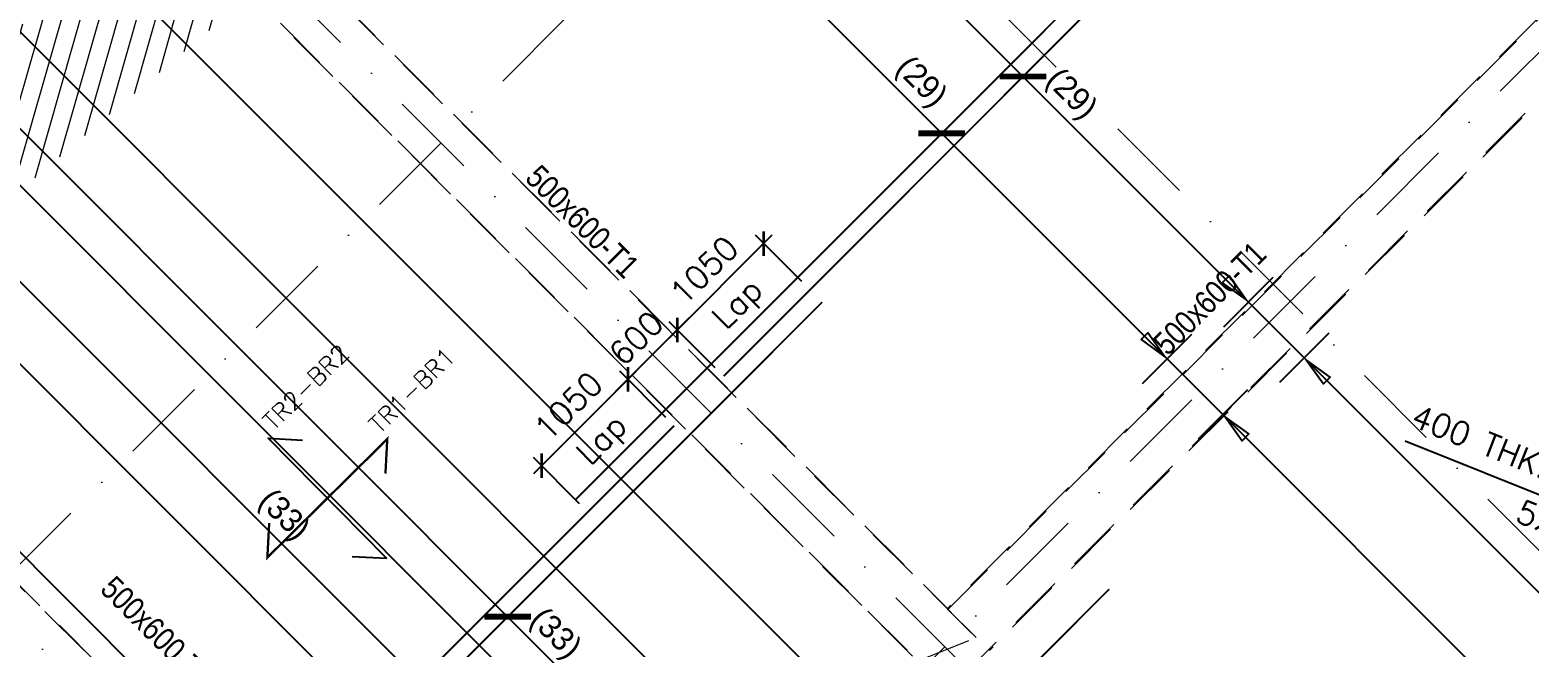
# Model space of a CAD drawing. Extents: x 660761725 to 1323371458, y 2734871439 to 5470067957.
# Drawn here: x 661301714 to 661314601, y 2735039163 to 2735044466 of the extents above; entities that cross this region are included whole.
import ezdxf

# ---------------------------------------------------------------- set-up
doc = ezdxf.new("R2010")
doc.units = 0
for name, pattern in [('AXES', [1.95, 1.2, -0.25, 0.25, -0.25]), ('Hidden', [714.375, 476.25, -238.125]), ('sbp_axis_short', [10, 5, -2.5, 0, -2.5])]:
    doc.linetypes.add(name, pattern=pattern)
doc.layers.add('A-DETL', color=5, linetype='Continuous', lineweight=9, true_color=0x0000ff)
for name, color, linetype, lineweight in [('A-FLOR-PATT', 7, 'Continuous', 15), ('S-ARROW', 8, 'Continuous', 13), ('S-BEAM-IDEN', 2, 'Continuous', 9), ('S-GRID', 7, 'Continuous', 9)]:
    doc.layers.add(name, color=color, linetype=linetype, lineweight=lineweight)
for name, color, linetype in [('S-AXIS', 20, 'AXES'), ('S-HATCH', 9, 'Continuous'), ('S-RBAR-T16', 201, 'Continuous'), ('S-RBAR-T20', 10, 'Continuous'), ('S-RDIMO', 8, 'Continuous'), ('S-TXT', 3, 'Continuous')]:
    doc.layers.add(name, color=color, linetype=linetype)
doc.styles.add('Arial Narrow_1', font='ARIALN.TTF', dxfattribs={"height": 199.9999999999998})
doc.styles.add('ROMANS', font='romans.shx')
doc.dimstyles.new('S-DIMI-100', dxfattribs={"dimscale": 100, "dimtxt": 2, "dimasz": 1.5, "dimexe": 1, "dimexo": 1, "dimgap": 1, "dimtad": 1, "dimdec": 0, "dimzin": 12, "dimdsep": 46, "dimtxsty": 'ROMANS', "dimblk": 'ARCHTICK', "dimcen": 0.09, "dimdle": 1, "dimclrd": 8, "dimclre": 8, "dimclrt": 4, "dimadec": 0, "dimazin": 3, "dimtfac": 1, "dimtdec": 0, "dimtix": 1, "dimtmove": 1, "dimatfit": 3, "dimtolj": 1, "dimtzin": 0, "dimarcsym": 0})
doc.dimstyles.new('S-DIMI-20', dxfattribs={"dimscale": 20, "dimtxt": 2, "dimasz": 1.5, "dimexe": 1, "dimexo": 1, "dimgap": 1, "dimtad": 1, "dimdec": 0, "dimzin": 12, "dimdsep": 46, "dimtxsty": 'ROMANS', "dimblk": 'ARCHTICK', "dimcen": 0.09, "dimdle": 1, "dimclrd": 8, "dimclre": 8, "dimclrt": 4, "dimadec": 0, "dimazin": 3, "dimtfac": 1, "dimtdec": 0, "dimtix": 1, "dimtmove": 1, "dimatfit": 3, "dimtolj": 1, "dimtzin": 0, "dimarcsym": 0})
pattern_1 = [(74.99999999999999, (0, 0), (-153.3407249233896, 41.08752341002518), [])]

# ---------------------------------------------------------------- blocks, each defined once
blk = doc.blocks.new('I am… All Range.')
at = {"layer": 'S-GRID', "color": 8, "linetype": 'sbp_axis_short', "lineweight": 13, "ltscale": 150}
for p, q in [((662613679.1571203, 2734523360.248725), (662679782.7279356, 2734589463.81954)), ((662618010.1861551, 2734519029.21969), (662684113.7569702, 2734585132.790505)), ((662625330.4193549, 2734550528.670175), (662653950.0332651, 2734521909.056264)), ((662622360.5708737, 2734547558.821693), (662650980.3147497, 2734518939.077817)), ((662618471.4835767, 2734543669.734396), (662647091.3762469, 2734515049.841725))]:
    blk.add_line(p, q, dxfattribs=at)
blk = doc.blocks.new('_ARCHTICK')
at = {"color": 0, "linetype": 'ByBlock', "const_width": 0.15}
blk.add_lwpolyline([(-0.5, -0.5), (0.5, 0.5)], dxfattribs=at)
blk = doc.blocks.new('*D138')
at = {"layer": 'S-RBAR-T16', "color": 8, "lineweight": -2, "transparency": 16777216}
for p, q in [((661308092.0290602, 2735042701.639971), (661307208.1453599, 2735041817.756718)), ((661308348.4058905, 2735042303.841619), (661307950.607704, 2735042701.640007)), ((661307605.9437699, 2735041561.379498), (661307208.1453956, 2735041959.178074))]:
    blk.add_line(p, q, dxfattribs=at)
at = {"layer": 'S-RBAR-T16', "color": 8, "lineweight": -2, "transparency": 16777216, "xscale": 150, "yscale": 150, "zscale": 150}
for p, rotation in [((661308021.3183643, 2735042630.929311), 44.99998551098049), ((661307278.8560559, 2735041888.467378), 224.9999855109805)]:
    blk.add_blockref('_ARCHTICK', p, dxfattribs=dict(at, rotation=rotation))
at = {"layer": 'S-RBAR-T16', "color": 4, "transparency": 16777216, "char_height": 200, "attachment_point": 5, "rotation": 44.999985510980515, "style": 'ROMANS'}
for s, insert in [('\\A1;1050', (661307508.6658899, 2735042401.119737)), ('\\A1;Lap', (661307815.0787508, 2735042094.70672))]:
    blk.add_mtext(s, dxfattribs=dict(at, insert=insert))
blk = doc.blocks.new('*D139')
at = {"layer": 'S-RBAR-T16', "color": 8, "lineweight": -2, "transparency": 16777216}
for p, q in [((661306925.3028713, 2735041534.913782), (661306041.4191712, 2735040651.030529)), ((661307181.6797024, 2735041137.115429), (661306783.8815151, 2735041534.913817)), ((661306439.2175826, 2735040394.653308), (661306041.419207, 2735040792.451885))]:
    blk.add_line(p, q, dxfattribs=at)
at = {"layer": 'S-RBAR-T16', "color": 8, "lineweight": -2, "transparency": 16777216, "xscale": 150, "yscale": 150, "zscale": 150}
for p, rotation in [((661306854.5921754, 2735041464.203122), 44.99998551098049), ((661306112.1298672, 2735040721.741189), 224.9999855109805)]:
    blk.add_blockref('_ARCHTICK', p, dxfattribs=dict(at, rotation=rotation))
at = {"layer": 'S-RBAR-T16', "color": 4, "transparency": 16777216, "char_height": 200, "attachment_point": 5, "rotation": 44.999985510980515, "style": 'ROMANS'}
for s, insert in [('\\A1;1050', (661306341.939701, 2735041234.393548)), ('\\A1;Lap', (661306648.352562, 2735040927.980531))]:
    blk.add_mtext(s, dxfattribs=dict(at, insert=insert))
blk = doc.blocks.new('*D140')
at = {"layer": 'S-RBAR-T16', "color": 8, "lineweight": -2, "transparency": 16777216}
for p, q in [((661307278.856162, 2735041888.467272), (661307384.922206, 2735041994.533262)), ((661307278.856162, 2735041888.467272), (661306854.5919863, 2735041464.203311)), ((661307605.9437699, 2735041561.379498), (661307208.1455016, 2735041959.177968)), ((661307181.6797024, 2735041137.115429), (661306783.881326, 2735041534.914007)), ((661306854.5919863, 2735041464.203311), (661306748.5259424, 2735041358.137321))]:
    blk.add_line(p, q, dxfattribs=at)
at = {"layer": 'S-RBAR-T16', "color": 8, "lineweight": -2, "transparency": 16777216, "xscale": 150, "yscale": 150, "zscale": 150}
for p, rotation in [((661307278.856162, 2735041888.467272), 224.9999855109805), ((661306854.5919863, 2735041464.203311), 44.99998551098052)]:
    blk.add_blockref('_ARCHTICK', p, dxfattribs=dict(at, rotation=rotation))
at = {"layer": 'S-RBAR-T16', "color": 4, "transparency": 16777216, "insert": (661306925.3027537, 2735041817.756683), "char_height": 200, "attachment_point": 5, "rotation": 44.999985510980515, "style": 'ROMANS'}
blk.add_mtext('\\A1;600', dxfattribs=at)
blk = doc.blocks.new('cadf_04')
at = {"color": 8, "const_width": 0.5000000000000002}
blk.add_lwpolyline([(1.414213560521603, 1.414213564246893), (-1.414213556796312, -1.414213556796312)], dxfattribs=at)
blk = doc.blocks.new('CADF_02')
at = {"color": 0}
blk.add_lwpolyline([(0, 0), (2.5, -0.4166666679084301), (2.5, 0.4166666679084301)], close=True, dxfattribs=at)
blk = doc.blocks.new('cadf_03')
at = {"color": 8}
blk.add_lwpolyline([(-3.725290298461914e-09, 2.99999999627471), (3.725290298461914e-09, -3.000000007450581)], dxfattribs=at)
blk.add_blockref('CADF_02', (0.2513523101806641, 0), dxfattribs=at)
blk = doc.blocks.new('I am… Atomic.')
at = {"layer": 'A-FLOR-PATT', "transparency": 33554600}
h = blk.add_hatch(dxfattribs=at)
h.set_pattern_fill('ANSI31', color=8, scale=50, angle=30, style=0)
h.set_pattern_definition(pattern_1)
edge = h.paths.add_edge_path()
edge.add_line((662389967.6433319, 2734579123.010657), (662390007.8012236, 2734579503.468677))
edge.add_line((662342114.705975, 2734544592.546931), (662390007.8012234, 2734579503.468677))
edge.add_line((662363195.8073889, 2734559608.047176), (662389967.7690635, 2734579123.040917))
edge.add_line((662362417.6524743, 2734559040.823584), (662363719.8899552, 2734559990.06879))
edge.add_line((662346720.4841449, 2734547598.623516), (662362783.6519626, 2734559307.613063))
edge.add_line((662345821.5310795, 2734546943.346041), (662347578.010761, 2734548223.703842))
edge.add_line((662342292.6126368, 2734544370.997322), (662346307.4227723, 2734547297.529027))
edge.add_line((662325865.2845687, 2734528370.671522), (662342114.6925843, 2734544592.5523))
edge.add_line((662340490.7204528, 2734542572.157625), (662342149.9785906, 2734544228.604904))
edge.add_line((662339422.0417168, 2734541505.28928), (662341320.3495216, 2734543400.381265))
edge.add_line((662336597.6306283, 2734538685.662872), (662340136.8031961, 2734542218.839921))
edge.add_line((662332705.8949801, 2734534800.520002), (662336243.7133716, 2734538332.345168))
edge.add_line((662332253.0745114, 2734534348.466631), (662332782.9359009, 2734534877.430412))
edge.add_line((662326312.3910785, 2734528417.846987), (662332351.9776915, 2734534447.202265))
edge.add_line((662325865.2845687, 2734528370.671522), (662326312.3910785, 2734528417.846987))
h = blk.add_hatch(dxfattribs=at)
h.set_pattern_fill('ANSI31', color=8, scale=50, angle=30, style=0)
h.set_pattern_definition(pattern_1)
edge = h.paths.add_edge_path()
edge.add_line((662389967.6433319, 2734579123.010657), (662390007.8012236, 2734579503.468677))
edge.add_line((662390178.8400514, 2734578972.951882), (662393574.2351673, 2734576558.543434))
edge.add_line((662390389.9110394, 2734578822.862847), (662389967.7690635, 2734579123.040917))
edge.add_line((662401600.1085552, 2734571260.373601), (662390007.8012234, 2734579503.468677))
edge.add_line((662401045.2346829, 2734570742.112331), (662400996.5411683, 2734571280.666277))
edge.add_line((662400996.5411683, 2734571280.666277), (662391834.41239, 2734577795.702194))
edge.add_line((662401631.7932035, 2734570909.939), (662401600.1085552, 2734571260.373601))
edge.add_line((662398386.0115408, 2734568087.393885), (662401045.2346829, 2734570742.112331))
edge.add_line((662378065.801715, 2734545768.423274), (662383150.2610395, 2734551353.010825))
edge.add_line((662383150.2610395, 2734551353.010825), (662388234.7203641, 2734556937.598375))
edge.add_line((662388234.7203641, 2734556937.598375), (662393319.1796887, 2734562522.185926))
edge.add_line((662393319.1796887, 2734562522.185926), (662398403.6390133, 2734568106.773477))
edge.add_line((662377177.0145457, 2734544792.211362), (662378389.7704264, 2734546124.258873))
edge.add_line((662345219.5168241, 2734509691.243385), (662350637.7770958, 2734515642.46591))
edge.add_line((662350637.7770958, 2734515642.46591), (662356056.0373675, 2734521593.688435))
edge.add_line((662356056.0373675, 2734521593.688435), (662361474.2976393, 2734527544.91096))
edge.add_line((662361474.2976393, 2734527544.91096), (662366892.5579109, 2734533496.133485))
edge.add_line((662366892.5579109, 2734533496.133485), (662372310.8181826, 2734539447.35601))
edge.add_line((662372310.8181826, 2734539447.35601), (662377729.0784543, 2734545398.578536))
edge.add_line((662345267.5598451, 2734509156.384884), (662400082.3408674, 2734569362.972085))
edge.add_line((662401418.6805061, 2734570690.601139), (662400941.3227103, 2734570214.051982))
edge.add_line((662400082.3408674, 2734569362.972085), (662401631.7932035, 2734570909.939))
h = blk.add_hatch(dxfattribs=at)
h.set_pattern_fill('ANSI31', color=8, scale=50, angle=30, style=0)
h.set_pattern_definition(pattern_1)
edge = h.paths.add_edge_path()
edge.add_line((662345468.2720397, 2734510142.524049), (662345661.1307589, 2734509588.669044))
edge.add_line((662345219.5168241, 2734509691.243385), (662350637.7770958, 2734515642.46591))
edge.add_line((662350637.7770958, 2734515642.46591), (662356056.0373675, 2734521593.688435))
edge.add_line((662356056.0373675, 2734521593.688435), (662361474.2976393, 2734527544.91096))
edge.add_line((662361474.2976393, 2734527544.91096), (662366892.5579109, 2734533496.133485))
edge.add_line((662366892.5579109, 2734533496.133485), (662372310.8181826, 2734539447.35601))
edge.add_line((662372310.8181826, 2734539447.35601), (662377729.0784543, 2734545398.578536))
edge.add_line((662345267.5598451, 2734509156.384884), (662400082.3408674, 2734569362.972085))
at = {"layer": 'A-DETL', "color": 8, "linetype": 'Hidden', "lineweight": 9}
for p, q in [((662347466.9521514, 2734535590.430546), (662340481.5629874, 2734542575.826638)), ((662340490.7204528, 2734542572.157625), (662347269.6578435, 2734535793.215594)), ((662340128.0735683, 2734542222.337516), (662346962.0582663, 2734535388.346041)), ((662346915.8904798, 2734535439.747996), (662340136.8031961, 2734542218.839921)), ((662352850.9508574, 2734541381.623648), (662347261.1964372, 2734535796.605725)), ((662347269.6578435, 2734535793.215594), (662352859.4122636, 2734541378.233517)), ((662345828.0583968, 2734533658.573791), (662353293.3774755, 2734541117.567106)), ((662353213.3081869, 2734541024.322538), (662347623.5611768, 2734535439.312018)), ((662343376.195825, 2734531901.603003), (662336588.4740171, 2734538689.331543)), ((662336597.6306283, 2734538685.662872), (662343385.3559159, 2734531897.932939)), ((662347261.1964372, 2734535796.605725), (662347269.6578435, 2734535793.215594)), ((662347508.2953504, 2734535549.087306), (662347261.1964372, 2734535796.605725)), ((662347003.4014653, 2734535347.0028), (662347508.2953504, 2734535549.087306))]:
    blk.add_line(p, q, dxfattribs=at)
at = {"layer": 'S-HATCH', "color": 8, "const_width": 20}
blk.add_lwpolyline([(662342431.218645, 2734536958.774508), (662342446.7959329, 2734537255.493662), (662341416.1773876, 2734536237.237066), (662341431.754675, 2734536533.956221)], dxfattribs=at)
at = {"layer": 'S-HATCH', "color": 8}
blk.add_lwpolyline([(662342143.8958012, 2734536246.633379), (662342440.6149555, 2734536231.056091), (662341422.3583621, 2734537261.674639), (662341719.0775169, 2734537246.097351)], dxfattribs=at)
at = {"layer": 'S-BEAM-IDEN', "color": 8, "char_height": 199.9999999999998, "width": 1539.239999999998, "attachment_point": 1, "style": 'Arial Narrow_1'}
for insert, rotation in [((662343763.1274856, 2734539627.591613), 314.9999999999996), ((662349014.1731092, 2734538103.673471), 45.02426556118196), ((662340109.7580925, 2734536094.169872), 314.9999999999997)]:
    blk.add_mtext('500x600-T1', dxfattribs=dict(at, insert=insert, rotation=rotation))
at = {"layer": 'S-HATCH', "color": 3, "style": 'ROMANS'}
for s, p in [('TR2-BR2', (662341469.5318114, 2734537320.204599)), ('TR1-BR1', (662342381.823836, 2734537292.43167))]:
    blk.add_text(s, height=150, rotation=44.65315974389521, dxfattribs=at).set_placement(p)
at = {"layer": 'S-TXT', "char_height": 200, "attachment_point": 1, "rotation": 338.1823885034527, "style": 'ROMANS'}
for s, insert in [('400 THK. ROOF SLAB', (662351307.030367, 2734537559.136717)), ('5% SLOPE UP', (662352206.8526268, 2734536739.285309))]:
    blk.add_mtext(s, dxfattribs=dict(at, insert=insert))
at = {"layer": 'S-ARROW'}
blk.add_leader([(662354556.6160692, 2734535892.459906), (662351198.4275788, 2734537236.836976)], dimstyle='S-DIMI-20', override={"dimasz": 15, "dimgap": 1, "dimtad": 0}, dxfattribs=at)

msp = doc.modelspace()

# ---------------------------------------------------------------- linework, layer by layer
at = {"layer": 'S-RBAR-T20', "const_width": 16}
for points in [[(661307676.6574079, 2735041490.671822), (661314358.8168631, 2735048172.830901)], [(661306404.1517276, 2735040429.725179), (661313086.3111831, 2735047111.884258)], [(661303893.3498982, 2735037495.805561), (661308524.8992002, 2735042127.354602)], [(661302620.8442183, 2735036434.858918), (661307252.3935205, 2735041066.407959)], [(661306360.2201064, 2735035028.935208), (661310991.7694083, 2735039660.484249)]]:
    msp.add_lwpolyline(points, dxfattribs=at)
at = {"layer": 'S-RDIMO'}
for p, q in [((661309856.4183079, 2735037546.984042), (661294431.1355865, 2735052972.267666)), ((661309087.7011342, 2735036989.825875), (661293768.1978945, 2735052309.330014)), ((661309323.8978825, 2735035432.62835), (661293107.6975135, 2735051648.829671)), ((661308662.1405112, 2735034559.312052), (661292340.1606586, 2735050881.292861)), ((661306837.2784803, 2735034767.08033), (661291531.6137282, 2735050072.745978)), ((661312188.4938921, 2735042128.27435), (661306322.1283411, 2735047994.640236)), ((661311489.3705934, 2735041640.710055), (661305623.0050437, 2735047507.075943)), ((661301045.5738711, 2735044198.998821), (661307652.3957977, 2735037592.176509)), ((661300282.7457736, 2735043647.729732), (661306889.5677003, 2735037040.90742)), ((661312668.8973029, 2735041647.870906), (661312188.4938921, 2735042128.27435)), ((661311969.7740065, 2735041160.306614), (661311489.3705934, 2735041640.710055)), ((661316900.0766134, 2735037416.691354), (661312668.8973029, 2735041647.870906)), ((661316200.9533163, 2735036929.127061), (661311969.7740065, 2735041160.306614))]:
    msp.add_line(p, q, dxfattribs=at)

# ---------------------------------------------------------------- block references
at = {"layer": 'S-AXIS'}
for name, p in [('I am… All Range.', (-1324871.764261603, 503695.4297404289)), ('I am… Atomic.', (-1037661.144730687, 503695.4297404289))]:
    msp.add_blockref(name, p, dxfattribs=at)
at = {"layer": 'S-RDIMO'}
for name, p, xscale, yscale, zscale, rotation in [('cadf_04', (661310251.3770406, 2735044065.391312), 100.0000000000001, 100.0000000000001, 100.0000000000001, 134.999998320774), ('cadf_04', (661309552.2537423, 2735043577.827017), 100.0000000000002, 100.0000000000002, 100.0000000000002, 314.9999983175713), ('cadf_03', (661312188.4938921, 2735042128.27435), 100.0000000000001, 100.0000000000001, 100.0000000000001, 134.999998320774), ('cadf_03', (661311489.3705934, 2735041640.710055), 99.99999999999996, 99.99999999999996, 99.99999999999996, 134.9999983271856), ('cadf_03', (661312668.8973029, 2735041647.870906), 100, 100, 100, 314.9999983218829), ('cadf_03', (661311969.7740065, 2735041160.306614), 100, 100, 100, 314.9999983191773), ('cadf_04', (661305821.0584172, 2735039423.513971), 100.0000000000002, 100.0000000000002, 100.0000000000002, 314.9999983175713)]:
    msp.add_blockref(name, p, dxfattribs=dict(at, xscale=xscale, yscale=yscale, zscale=zscale, rotation=rotation))

# ---------------------------------------------------------------- texts
for s, rotation, p in [('(29)', 314.9999983271855, (661309146.1609621, 2735044125.341182)), ('(29)', 314.9999983207741, (661310437.0798037, 2735044021.109898)), ('(33)', 314.9999983121653, (661303667.8072276, 2735040404.089441)), ('(33)', 314.9999983184674, (661306001.8039459, 2735039384.189816))]:
    msp.add_text(s, height=200, rotation=rotation, dxfattribs=at).set_placement(p)

# ---------------------------------------------------------------- dimensions: what is measured, and where the dimension line sits
at = {"layer": 'S-RBAR-T16'}
for base, p1, p2, picture, middle in [((661307278.8560559, 2735041888.467378), (661308419.1165506, 2735042233.130923), (661307676.6544305, 2735041490.668803), '*D138', (661307650.0872103, 2735042259.698344)), ((661306112.1298672, 2735040721.741189), (661307252.3903629, 2735041066.404734), (661306509.9282428, 2735040323.942613), '*D139', (661306483.3610214, 2735041092.972156))]:
    dim = msp.add_linear_dim(base=base, p1=p1, p2=p2, angle=44.99998551098052, text='<>\\XLap', dimstyle='S-DIMI-100', dxfattribs=at)
    dim.commit()
    dim.dimension.update_dxf_attribs({"geometry": picture, "text_midpoint": middle})
dim = msp.add_linear_dim(base=(661306854.5919863, 2735041464.203311), p1=(661307676.6544305, 2735041490.668803), p2=(661307252.3903629, 2735041066.404734), angle=44.99998551098052, dimstyle='S-DIMI-100', dxfattribs=at)
dim.commit()
dim.dimension.update_dxf_attribs({"geometry": '*D140', "text_midpoint": (661306925.3027537, 2735041817.756683)})

doc.saveas('drawing.dxf')
